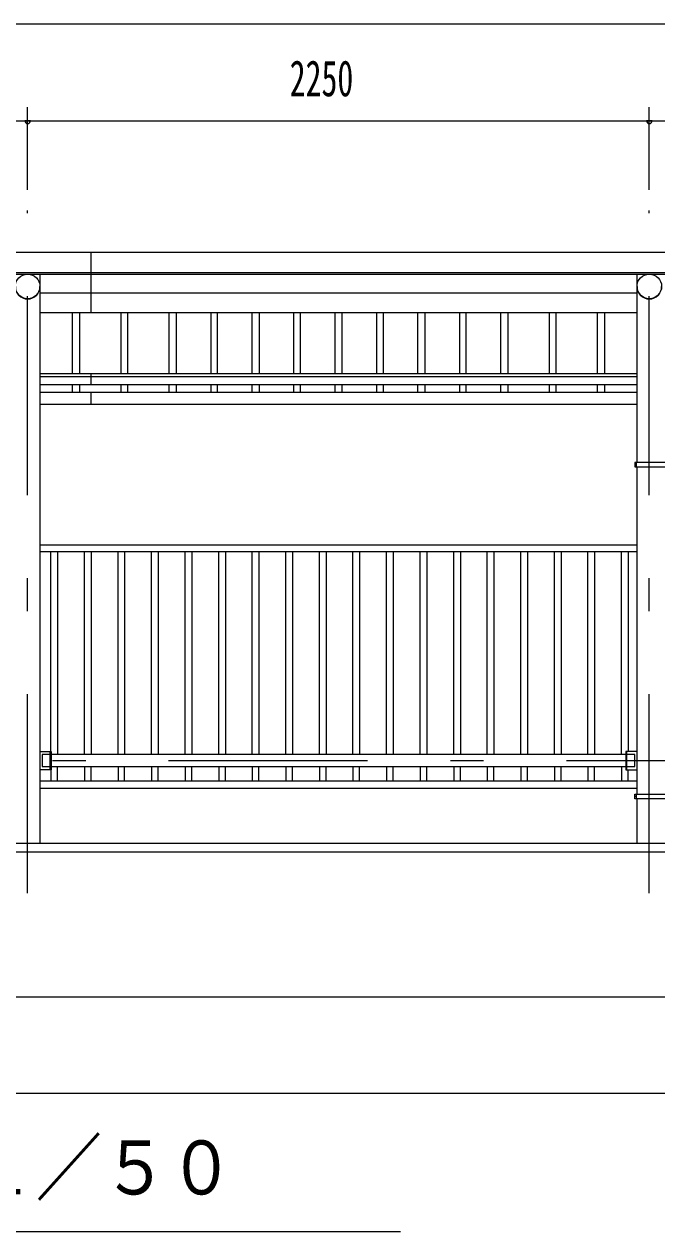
# Model space of a CAD drawing. Units: millimetres, scale not verified. Extents: x -26656 to 26658, y -10500 to 10500.
# Drawn here: x 4023 to 6313, y 420 to 4789 of the extents above; entities that cross this region are included whole.
import ezdxf
from ezdxf.enums import TextEntityAlignment as Align

# ---------------------------------------------------------------- set-up
doc = ezdxf.new("R2010")
doc.units = ezdxf.units.MM
doc.header["$LTSCALE"] = 60
doc.linetypes.add('USER3', pattern=[24, 12, -5, 2, -5])
for name, color, linetype, lineweight in [('0-2_1-05BOLD', 7, 'Continuous', 18), ('0-3_1-25CENTER', 3, 'USER3', 18), ('0-4_1-45THIN', 4, 'Continuous', 18), ('0-5_1-55DIM', 3, 'Continuous', 18)]:
    doc.layers.add(name, color=color, linetype=linetype, lineweight=lineweight)
doc.styles.add('ＭＳ ゴシック', font='')
doc.styles.get('ＭＳ ゴシック').set_extended_font_data('MS Gothic')

msp = doc.modelspace()

# ---------------------------------------------------------------- linework, layer by layer
at = {"layer": '0-2_1-05BOLD'}
for p, q in [((4265.91, 3745.48), (4265.91, 3963.67)), ((9218.91, 3888.53), (-1447.09, 3888.53)), ((-1447.09, 3884.46), (9218.91, 3884.46)), ((4080.46, 3884.46), (4080.46, 1824.67)), ((6241.36, 3202.67), (6241.36, 3884.46)), ((6241.36, 3814.97), (4080.46, 3814.97)), ((4080.46, 3745.48), (6241.36, 3745.48)), ((6241.36, 3523.86), (4080.46, 3523.86)), ((4080.46, 3513.43), (6241.36, 3513.43)), ((4265.91, 3483.82), (4265.91, 3523.86)), ((6241.36, 3483.82), (4080.46, 3483.82)), ((4080.46, 3457.49), (6241.36, 3457.49)), ((4265.91, 3412.49), (4265.91, 3457.49)), ((6241.36, 3412.49), (4080.46, 3412.49)), ((6239.76, 3194.67), (6233.66, 3194.67)), ((6239.76, 3186.67), (6239.76, 3202.67)), ((6241.36, 2002.67), (6241.36, 3186.67)), ((4080.46, 2904.67), (6241.36, 2904.67)), ((6241.36, 2879.67), (4080.46, 2879.67)), ((4117.26, 2091.67), (4117.26, 2157.67)), ((6201.36, 2146.02), (4120.46, 2146.02)), ((6204.56, 2091.67), (6204.56, 2157.67)), ((4120.46, 2103.32), (6201.36, 2103.32)), ((6204.56, 2103.32), (6233.41, 2103.32)), ((6241.36, 2049.67), (4080.46, 2049.67)), ((4080.46, 2024.67), (6241.36, 2024.67)), ((6233.66, 2002.67), (6439.11, 2002.67)), ((6239.76, 1994.67), (6233.66, 1994.67)), ((6239.76, 1986.67), (6239.76, 2002.67)), ((6241.36, 1824.67), (6241.36, 1986.67)), ((-1764.09, 1794.67), (9535.91, 1794.67))]:
    msp.add_line(p, q, dxfattribs=at)
for points in [[(-1447.09, 3454.91), (-1447.09, 3963.67), (9218.91, 3963.67), (9218.91, 3454.91), (9213.91, 3454.91)], [(4080.46, 2157.67), (4120.46, 2157.67), (4120.46, 2091.67), (4080.46, 2091.67)], [(4117.26, 2146.02), (4088.41, 2146.02), (4088.41, 2103.32), (4117.26, 2103.32)], [(6241.36, 2157.67), (6201.36, 2157.67), (6201.36, 2091.67), (6241.36, 2091.67)], [(6233.41, 2103.32), (6233.41, 2146.02), (6204.56, 2146.02)], [(6439.11, 2002.67), (6439.11, 1986.67), (6233.66, 1986.67), (6233.66, 2002.67)], [(9385.91, 1824.67), (-1614.09, 1824.67), (-1614.09, 1794.67)]]:
    msp.add_lwpolyline(points, dxfattribs=at)
msp.add_lwpolyline([(6439.11, 3202.67), (6233.66, 3202.67), (6233.66, 3186.67), (6439.11, 3186.67)], close=True, dxfattribs=at)
for centre in [(4035.91, 3839.91), (6285.91, 3839.91)]:
    msp.add_circle(centre, 44.55, dxfattribs=at)
for centre in [(4035.91, 3839.22), (6285.91, 3839.22)]:
    msp.add_arc(centre, 44.55, 180, 0, dxfattribs=at)
at = {"layer": '0-3_1-25CENTER'}
for p, q in [((4035.91, 1644.67), (4035.91, 4114.67)), ((6285.91, 1644.67), (6285.91, 4114.67)), ((-1214.09, 2124.67), (8985.91, 2124.67))]:
    msp.add_line(p, q, dxfattribs=at)
at = {"layer": '0-4_1-45THIN'}
for p, q in [((4198.41, 3523.86), (4198.41, 3745.48)), ((4223.41, 3745.48), (4223.41, 3523.86)), ((4373.41, 3745.48), (4373.41, 3523.86)), ((4398.41, 3523.86), (4398.41, 3745.48)), ((4548.41, 3523.86), (4548.41, 3745.48)), ((4573.41, 3745.48), (4573.41, 3523.86)), ((4698.41, 3745.48), (4698.41, 3523.86)), ((4723.41, 3523.86), (4723.41, 3745.48)), ((4848.41, 3523.86), (4848.41, 3745.48)), ((4873.41, 3745.48), (4873.41, 3523.86)), ((4998.41, 3745.48), (4998.41, 3523.86)), ((5023.41, 3523.86), (5023.41, 3745.48)), ((5148.41, 3523.86), (5148.41, 3745.48)), ((5173.41, 3745.48), (5173.41, 3523.86)), ((5298.41, 3745.48), (5298.41, 3523.86)), ((5323.41, 3523.86), (5323.41, 3745.48)), ((5448.41, 3523.86), (5448.41, 3745.48)), ((5473.41, 3745.48), (5473.41, 3523.86)), ((5598.41, 3745.48), (5598.41, 3523.86)), ((5623.41, 3523.86), (5623.41, 3745.48)), ((5748.41, 3523.86), (5748.41, 3745.48)), ((5773.41, 3745.48), (5773.41, 3523.86)), ((5923.41, 3745.48), (5923.41, 3523.86)), ((5948.41, 3523.86), (5948.41, 3745.48)), ((6098.41, 3523.86), (6098.41, 3745.48)), ((6123.41, 3745.48), (6123.41, 3523.86)), ((4198.41, 3457.49), (4198.41, 3483.82)), ((4223.41, 3483.82), (4223.41, 3457.49)), ((4373.41, 3483.82), (4373.41, 3457.49)), ((4398.41, 3457.49), (4398.41, 3483.82)), ((4548.41, 3457.49), (4548.41, 3483.82)), ((4573.41, 3483.82), (4573.41, 3457.49)), ((4698.41, 3483.82), (4698.41, 3457.49)), ((4723.41, 3457.49), (4723.41, 3483.82)), ((4848.41, 3457.49), (4848.41, 3483.82)), ((4873.41, 3483.82), (4873.41, 3457.49)), ((4998.41, 3483.82), (4998.41, 3457.49)), ((5023.41, 3457.49), (5023.41, 3483.82)), ((5148.41, 3457.49), (5148.41, 3483.82)), ((5173.41, 3483.82), (5173.41, 3457.49)), ((5298.41, 3483.82), (5298.41, 3457.49)), ((5323.41, 3457.49), (5323.41, 3483.82)), ((5448.41, 3457.49), (5448.41, 3483.82)), ((5473.41, 3483.82), (5473.41, 3457.49)), ((5598.41, 3483.82), (5598.41, 3457.49)), ((5623.41, 3457.49), (5623.41, 3483.82)), ((5748.41, 3457.49), (5748.41, 3483.82)), ((5773.41, 3483.82), (5773.41, 3457.49)), ((5923.41, 3483.82), (5923.41, 3457.49)), ((5948.41, 3457.49), (5948.41, 3483.82)), ((6098.41, 3457.49), (6098.41, 3483.82)), ((6123.41, 3483.82), (6123.41, 3457.49)), ((4119.91, 2157.67), (4119.91, 2879.67)), ((4143.91, 2879.67), (4143.91, 2146.02)), ((4241.41, 2146.02), (4241.41, 2879.67)), ((4265.41, 2879.67), (4265.41, 2146.02)), ((4362.91, 2146.02), (4362.91, 2879.67)), ((4386.91, 2879.67), (4386.91, 2146.02)), ((4484.41, 2146.02), (4484.41, 2879.67)), ((4508.41, 2879.67), (4508.41, 2146.02)), ((4605.91, 2146.02), (4605.91, 2879.67)), ((4629.91, 2879.67), (4629.91, 2146.02)), ((4727.41, 2146.02), (4727.41, 2879.67)), ((4751.41, 2879.67), (4751.41, 2146.02)), ((4848.92, 2146.02), (4848.92, 2879.67)), ((4872.91, 2879.67), (4872.91, 2146.02)), ((4970.41, 2146.02), (4970.41, 2879.67)), ((4994.41, 2879.67), (4994.41, 2146.02)), ((5091.92, 2146.02), (5091.92, 2879.67)), ((5115.92, 2879.67), (5115.92, 2146.02)), ((5213.41, 2146.02), (5213.41, 2879.67)), ((5237.42, 2879.67), (5237.42, 2146.02)), ((5334.92, 2146.02), (5334.92, 2879.67)), ((5358.92, 2879.67), (5358.92, 2146.02)), ((5456.42, 2146.02), (5456.42, 2879.67)), ((5480.42, 2879.67), (5480.42, 2146.02)), ((5577.92, 2146.02), (5577.92, 2879.67)), ((5601.92, 2879.67), (5601.92, 2146.02)), ((5699.42, 2146.02), (5699.42, 2879.67)), ((5723.42, 2879.67), (5723.42, 2146.02)), ((5820.92, 2146.02), (5820.92, 2879.67)), ((5844.92, 2879.67), (5844.92, 2146.02)), ((5942.42, 2146.02), (5942.42, 2879.67)), ((5966.42, 2879.67), (5966.42, 2146.02)), ((6063.92, 2146.02), (6063.92, 2879.67)), ((6087.92, 2879.67), (6087.92, 2146.02)), ((6185.42, 2146.02), (6185.42, 2879.67)), ((6209.42, 2879.67), (6209.42, 2157.67)), ((4143.91, 2049.67), (4143.91, 2103.32)), ((4241.41, 2103.32), (4241.41, 2049.67)), ((4265.41, 2049.67), (4265.41, 2103.32)), ((4362.91, 2103.32), (4362.91, 2049.67)), ((4386.91, 2049.67), (4386.91, 2103.32)), ((4484.41, 2103.32), (4484.41, 2049.67)), ((4508.41, 2049.67), (4508.41, 2103.32)), ((4605.91, 2103.32), (4605.91, 2049.67)), ((4629.91, 2049.67), (4629.91, 2103.32)), ((4727.41, 2103.32), (4727.41, 2049.67)), ((4751.41, 2049.67), (4751.41, 2103.32)), ((4848.92, 2103.32), (4848.92, 2049.67)), ((4872.91, 2049.67), (4872.91, 2103.32)), ((4970.41, 2103.32), (4970.41, 2049.67)), ((4994.41, 2049.67), (4994.41, 2103.32)), ((5091.92, 2103.32), (5091.92, 2049.67)), ((5115.92, 2049.67), (5115.92, 2103.32)), ((5213.41, 2103.32), (5213.41, 2049.67)), ((5237.42, 2049.67), (5237.42, 2103.32)), ((5334.92, 2103.32), (5334.92, 2049.67)), ((5358.92, 2049.67), (5358.92, 2103.32)), ((5456.42, 2103.32), (5456.42, 2049.67)), ((5480.42, 2049.67), (5480.42, 2103.32)), ((5577.92, 2103.32), (5577.92, 2049.67)), ((5601.92, 2049.67), (5601.92, 2103.32)), ((5699.42, 2103.32), (5699.42, 2049.67)), ((5723.42, 2049.67), (5723.42, 2103.32)), ((5820.92, 2103.32), (5820.92, 2049.67)), ((5844.92, 2049.67), (5844.92, 2103.32)), ((5942.42, 2103.32), (5942.42, 2049.67)), ((5966.42, 2049.67), (5966.42, 2103.32)), ((6063.92, 2103.32), (6063.92, 2049.67)), ((6087.92, 2049.67), (6087.92, 2103.32)), ((6185.42, 2103.32), (6185.42, 2049.67)), ((4119.91, 2091.67), (4119.91, 2049.67)), ((6209.42, 2049.67), (6209.42, 2091.67))]:
    msp.add_line(p, q, dxfattribs=at)
at = {"layer": '0-5_1-55DIM'}
for p, q in [((9218.91, 4788.67), (-1447.09, 4788.67)), ((4035.91, 4189.67), (4035.91, 4488.67)), ((6285.91, 4189.67), (6285.91, 4488.67)), ((-1839.59, 4438.67), (9611.41, 4438.67)), ((4045.91, 4438.67), (4025.91, 4438.67)), ((6295.91, 4438.67), (6275.91, 4438.67)), ((-1614.09, 1269.67), (9385.91, 1269.67)), ((9385.91, 919.67), (-1614.09, 919.67)), ((5385.91, 419.67), (2385.91, 419.67))]:
    msp.add_line(p, q, dxfattribs=at)
for centre in [(4035.91, 4438.67), (6285.91, 4438.67)]:
    msp.add_arc(centre, 10, 180, 0, dxfattribs=at)

# ---------------------------------------------------------------- texts
at = {"layer": '0-5_1-55DIM', "color": 7, "style": 'ＭＳ ゴシック'}
for s, height, width, p in [('2250', 130.2, 0.65, (4984.23, 4488.67)), ('正面図\u3000Ｓ＝１／５０', 195.4, 0.9, (2385.91, 496.31))]:
    msp.add_text(s, height=height, dxfattribs=dict(at, width=width)).set_placement(p, align=Align.BOTTOM_LEFT)

doc.saveas('drawing.dxf')
